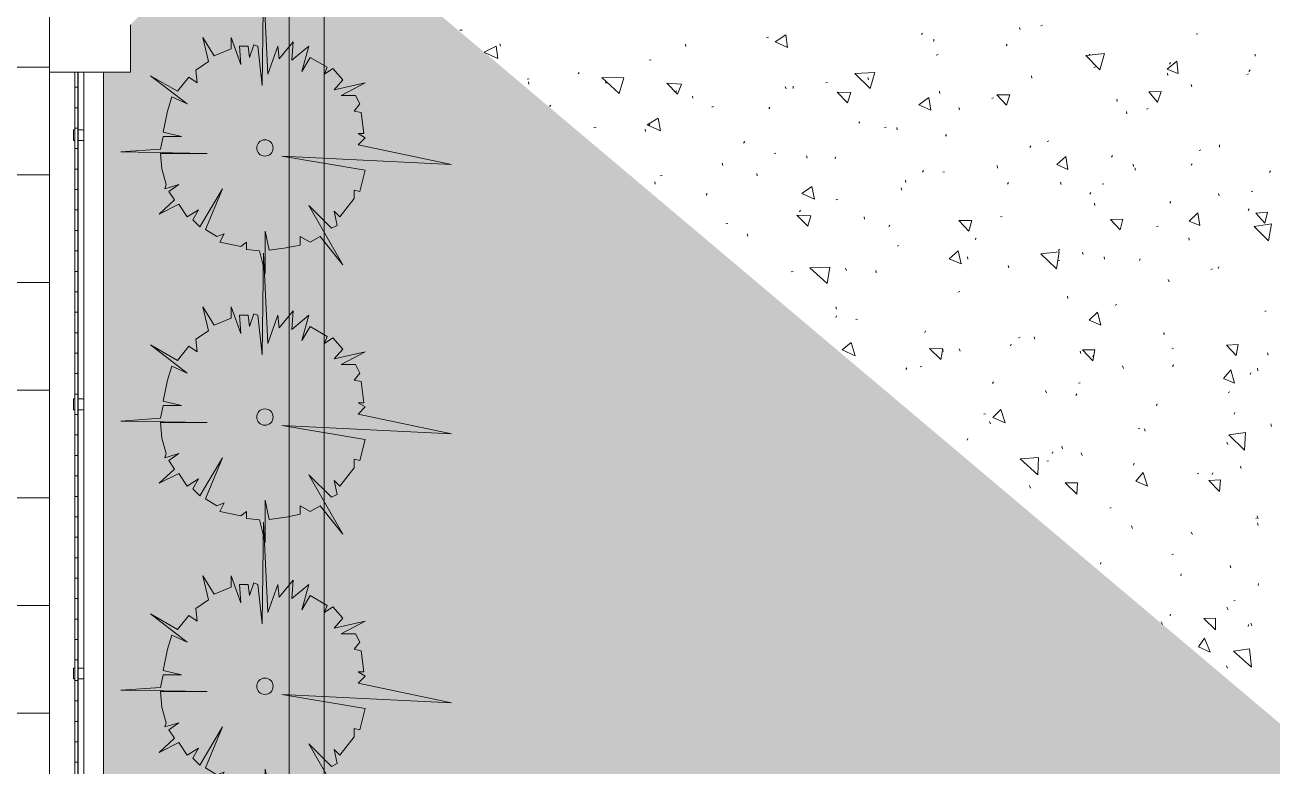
# Model space of a CAD drawing. Header units: millimetres. Extents: x 5357 to 259384, y -16348 to 109893.
# Drawn here: x 26012 to 30646, y 74540 to 77294 of the extents above; entities that cross this region are included whole.
import ezdxf

# ---------------------------------------------------------------- set-up
doc = ezdxf.new("R2010")
doc.units = ezdxf.units.MM
doc.linetypes.add('Double dash', pattern=[41.999998, 12, -6, 6, -6, 6, -6])
for name, color, linetype, lineweight in [('A-FLOR', 192, 'Continuous', 9), ('A-FLOR-HRAL', 11, 'Continuous', 9), ('A-FLOR-PATT', 8, 'Continuous', 9), ('A-WALL', 113, 'Continuous', 9), ('C-PROP-LINE', 91, 'Double dash', 18), ('G-IMPT', 8, 'Continuous', 9), ('L-PLNT-1', 7, 'Continuous', 9), ('S-COLS', 52, 'Continuous', 9)]:
    doc.layers.add(name, color=color, linetype=linetype, lineweight=lineweight)

# ---------------------------------------------------------------- blocks, each defined once
blk = doc.blocks.new('FP_182-TKCS_MB CẢNH QUAN CÂY XANH')
at = {"layer": 'A-FLOR-PATT'}
for p, q in [((29792.7, 77293.1), (29786.2, 77291.2)), ((27636, 77275), (27627.9, 77274)), ((28774.4, 77248), (28767.3, 77246.5)), ((28838.6, 77256.8), (28799.5, 77230.6)), ((28838.6, 77256.8), (28845, 77210.6)), ((29347.2, 77263.7), (29343, 77258)), ((29707.9, 77285), (29709.9, 77276.5)), ((30369.5, 77261.3), (30363.2, 77259.3)), ((27762.2, 77215.4), (27718.3, 77192.5)), ((27762.2, 77215.4), (27769.5, 77169.2)), ((27775.8, 77223.9), (27778.4, 77215.3)), ((28466, 77222.5), (28467.1, 77214.1)), ((28845, 77210.6), (28799.5, 77230.6)), ((29388.5, 77240.8), (29389.4, 77232.4)), ((29661.9, 77222.1), (29657.9, 77216.3)), ((27769.5, 77169.2), (27719.7, 77191.3)), ((28338.3, 77164.1), (28330.8, 77162.8)), ((29404.5, 77183.6), (29397.9, 77181.8)), ((30022.8, 77187.8), (29953.7, 77180.4)), ((30005.7, 77127.6), (29953.7, 77180.4)), ((29968.7, 77185.9), (29964.8, 77180)), ((30022.8, 77187.8), (30005.7, 77127.6)), ((30291.3, 77159.3), (30256.4, 77129.8)), ((30268.9, 77154.5), (30265, 77148.6)), ((30291.3, 77159.3), (30296.3, 77113.1)), ((30582.9, 77185.8), (30583.4, 77177.4)), ((28071.5, 77117.8), (28066.9, 77112.5)), ((29169.6, 77117.7), (29095.5, 77114)), ((29152.8, 77058.3), (29095.5, 77114)), ((29169.6, 77117.7), (29152.8, 77058.3)), ((29989.7, 77138), (29983.4, 77136)), ((30296.2, 77113.1), (30256.3, 77129.7)), ((30257.5, 77114.4), (30258.2, 77106)), ((30557.7, 77111.8), (30551.5, 77109.6)), ((30563.9, 77127.2), (30560, 77121.2)), ((27885.9, 77094), (27878, 77092.9)), ((27883.4, 77082.5), (27884.7, 77074)), ((28237.7, 77097.6), (28155.2, 77098.5)), ((28219.3, 77039.8), (28155.2, 77098.5)), ((28168.5, 77084.9), (28171.2, 77076.3)), ((28237.7, 77097.6), (28219.3, 77039.8)), ((28451.3, 77074.3), (28396.6, 77078.1)), ((28436.5, 77037.3), (28396.6, 77078)), ((28451.3, 77074.3), (28436.5, 77037.3)), ((28837.2, 77065.2), (28839.7, 77056.5)), ((28865.7, 77066.2), (28866.9, 77057.6)), ((28993.9, 77080.7), (28987.1, 77079.1)), ((29143.9, 77098.7), (29146.3, 77090.1)), ((29751.6, 77105.2), (29752.6, 77096.7)), ((30345.4, 77072.6), (30347.3, 77064.1)), ((28433, 77049.6), (28428.6, 77044.1)), ((28491.9, 77029.9), (28493.2, 77021.4)), ((29081.2, 77042.7), (29030.3, 77044.4)), ((29067.6, 77004.8), (29030.3, 77044.3)), ((29081.2, 77042.7), (29067.6, 77004.8)), ((29370, 77024.6), (29333.8, 76996.7)), ((29370, 77024.6), (29377.3, 76977.7)), ((29410.5, 77048), (29411.6, 77039.5)), ((29611, 77023.1), (29604.6, 77021.2)), ((29671.5, 77034.7), (29623.5, 77034.6)), ((29658.4, 76996.1), (29623.5, 77034.5)), ((29671.5, 77034.7), (29658.4, 76996.1)), ((30068.4, 77017.6), (30070.6, 77009.1)), ((30233.8, 77046.6), (30187.8, 77045)), ((30220.6, 77007.6), (30187.8, 77045)), ((30233.8, 77046.6), (30220.6, 77007.6)), ((27965.8, 76996.3), (27961.2, 76991)), ((28571.2, 76990.4), (28564, 76989)), ((28780, 76988.4), (28775.9, 76982.8)), ((29377.3, 76977.7), (29333.8, 76996.7)), ((29482.2, 76987.4), (29484.6, 76978.8)), ((30105.3, 76971.8), (30106.3, 76963.3)), ((30185.6, 76983.6), (30179.4, 76981.5)), ((28364.2, 76948), (28324.1, 76922.8)), ((28373.1, 76901), (28324.1, 76922.8)), ((28333.7, 76924.8), (28329.4, 76919.4)), ((28364.3, 76948), (28373.1, 76901)), ((29114, 76934.1), (29110, 76928.4)), ((28133.8, 76913.8), (28126.2, 76912.7)), ((28316, 76906.6), (28317.5, 76898)), ((29211.9, 76914.1), (29205.2, 76912.4)), ((29251.7, 76913.2), (29253, 76904.6)), ((29436.4, 76886.4), (29432.6, 76880.6)), ((28686.2, 76860.5), (28682.1, 76854.9)), ((29748.8, 76844.9), (29745.1, 76839)), ((29816.2, 76863.3), (29809.9, 76861.4)), ((30380.5, 76829.9), (30374.4, 76827.7)), ((30449.8, 76848), (30450.8, 76839.4)), ((28802.3, 76817.4), (28795.4, 76815.9)), ((28916, 76808), (28918.8, 76799.2)), ((29024.7, 76803.2), (29020.9, 76797.5)), ((29879.3, 76804.6), (29845.6, 76775.1)), ((29879.3, 76804.6), (29887.3, 76757.2)), ((30052.5, 76809.1), (30048.9, 76803.1)), ((28602.5, 76780), (28605.5, 76771.2)), ((28730.7, 76742.3), (28732.3, 76733.6)), ((29350.9, 76752.8), (29347.2, 76746.9)), ((29428.4, 76748.3), (29421.9, 76746.5)), ((29624.3, 76771.1), (29625.7, 76762.4)), ((29887.3, 76757.2), (29845.6, 76775.1)), ((30130.1, 76776.3), (30131.3, 76767.7)), ((30135.5, 76762.8), (30137.9, 76754.1)), ((30349, 76778.5), (30345.4, 76772.4)), ((30639.6, 76752.4), (30636.1, 76746.3)), ((28351.8, 76710.7), (28353.5, 76702.1)), ((28379.7, 76734.5), (28372.4, 76733.2)), ((28935.5, 76694.3), (28899.1, 76667.3)), ((28935.5, 76694.3), (28945.7, 76646.7)), ((29283.7, 76716.7), (29285.2, 76708)), ((29666.1, 76708.8), (29662.6, 76702.8)), ((29859.9, 76710.1), (29862.5, 76701.4)), ((30020.1, 76704.2), (30014, 76702.2)), ((28546.8, 76667.2), (28542.9, 76661.6)), ((28945.7, 76646.6), (28899.1, 76667.3)), ((29031.8, 76645.3), (29025, 76643.7)), ((29267, 76688.8), (29269.8, 76680)), ((29971.9, 76670.8), (29968.4, 76664.8)), ((30447.3, 76667.8), (30449.7, 76659.1)), ((30574.2, 76676.7), (30568.3, 76674.5)), ((28893.1, 76605.2), (28889.4, 76599.5)), ((29985.8, 76631.8), (29987.3, 76623)), ((30269.6, 76638.4), (30266.2, 76632.3)), ((30560.6, 76611), (30557.3, 76604.9)), ((30629.2, 76597.8), (30585, 76595.1)), ((30629.2, 76597.8), (30618.5, 76557.4)), ((28623.7, 76555.9), (28616.6, 76554.5)), ((28931.6, 76584.6), (28879.8, 76587.2)), ((28920.5, 76546.1), (28879.8, 76587.2)), ((28931.6, 76584.6), (28920.5, 76546.1)), ((29130.1, 76581.6), (29131.9, 76572.8)), ((29529.6, 76567.1), (29481.3, 76567.6)), ((29519.3, 76527.7), (29481.3, 76567.6)), ((29529.6, 76567.1), (29519.3, 76527.7)), ((29643.3, 76583.3), (29637.1, 76581.3)), ((30091.6, 76572.8), (30045.9, 76571.5)), ((30081.4, 76532.8), (30045.9, 76571.5)), ((30091.6, 76572.8), (30081.4, 76532.8)), ((30369.4, 76596.1), (30337.6, 76565.3)), ((30377.8, 76548.3), (30337.6, 76565.2)), ((30369.4, 76596.1), (30377.8, 76548.3)), ((30644, 76554.5), (30579.6, 76544.5)), ((30618.4, 76557.4), (30585, 76595.1)), ((30644, 76554.5), (30632, 76491.3)), ((28695.1, 76518.3), (28698.4, 76509.4)), ((29225.7, 76550.3), (29222.2, 76544.5)), ((30222.7, 76545.9), (30216.7, 76543.7)), ((30632, 76491.3), (30579.6, 76544.5)), ((29259.5, 76474), (29253, 76472.2)), ((29546, 76502.2), (29542.6, 76496.3)), ((29855.6, 76460.6), (29852.3, 76454.5)), ((30336.2, 76502.8), (30337.7, 76494)), ((29478.8, 76454.2), (29445.7, 76425.4)), ((29490, 76405.9), (29445.7, 76425.4)), ((29478.8, 76454.2), (29490, 76405.9)), ((29514, 76432.3), (29515.9, 76423.4)), ((29854.6, 76450.8), (29786.5, 76444.1)), ((29844.5, 76388.1), (29786.5, 76444.1)), ((29854.6, 76450.8), (29844.5, 76388.1)), ((29856.8, 76418.9), (29850.8, 76416.9)), ((29941, 76449.7), (29943.9, 76440.9)), ((30021.5, 76432), (30023.2, 76423.2)), ((30155.8, 76425.1), (30152.6, 76418.9)), ((28865.7, 76378.1), (28858.9, 76376.6)), ((28992.8, 76333), (28927.9, 76392.1)), ((29003, 76394.3), (28928, 76392.1)), ((29003, 76394.3), (28992.8, 76333)), ((29061.3, 76390.5), (29064.7, 76381.6)), ((29172.9, 76381.6), (29174.9, 76372.7)), ((29665, 76400.7), (29668.1, 76391.8)), ((30424.1, 76388.2), (30418.3, 76385.9)), ((30448.1, 76395.1), (30445, 76388.9)), ((30259.9, 76348.6), (30262.8, 76339.7)), ((29485.5, 76303.4), (29479.3, 76301.6)), ((29885.2, 76286.2), (29887.2, 76277.3)), ((29024.6, 76246.8), (29026.8, 76237.9)), ((29997, 76227.2), (29966.7, 76196.7)), ((29997, 76227.2), (30009.1, 76178.3)), ((30068.9, 76255.4), (30063, 76253.3)), ((30624.3, 76231.2), (30618.6, 76228.8)), ((29027.7, 76212.6), (29024.3, 76206.8)), ((29105.9, 76201.2), (29099.4, 76199.5)), ((30009.1, 76178.2), (29966.7, 76196.7)), ((29358.5, 76156.9), (29355.4, 76151)), ((29761.2, 76135.1), (29764.6, 76126.1)), ((30243.3, 76151), (30245.3, 76142)), ((29081.6, 76114.1), (29048.3, 76086.4)), ((29081.6, 76114.1), (29096.2, 76065)), ((29422.2, 76090.7), (29373.3, 76092.1)), ((29414.9, 76050.6), (29373.3, 76092.1)), ((29422.2, 76090.7), (29414.9, 76050.6)), ((29421.7, 76089.7), (29424.1, 76080.7)), ((29482.9, 76090.9), (29486.6, 76081.9)), ((29676.3, 76108.3), (29673.4, 76102.2)), ((29709.9, 76133.6), (29703.9, 76131.7)), ((30279.5, 76092.5), (30273.8, 76090.3)), ((30519.5, 76106.9), (30476.1, 76104.5)), ((30512.3, 76065.4), (30476.1, 76104.5)), ((30519.5, 76106.9), (30512.3, 76065.4)), ((29096.2, 76065), (29048.3, 76086.4)), ((29932.7, 76082.4), (29934.9, 76073.4)), ((29987, 76087.3), (29941.3, 76086.7)), ((29980.1, 76046.4), (29941.3, 76086.6)), ((29982.6, 76066.4), (29979.8, 76060.2)), ((29987, 76087.3), (29980.1, 76046.4)), ((30628.6, 76076.2), (30631.7, 76067.2)), ((29288.4, 76020.1), (29285.4, 76014.2)), ((29344.2, 76025), (29337.9, 76023.2)), ((30089.7, 76026.8), (30093.1, 76017.7)), ((30279, 76031), (30276.3, 76024.6)), ((30493.1, 76012.7), (30465.1, 75980.6)), ((30493.1, 76012.7), (30505.7, 75963.2)), ((30566.8, 76001.5), (30564.1, 75995)), ((30591.3, 76018.4), (30593.4, 76009.4)), ((29610.3, 75968.4), (29607.5, 75962.3)), ((29932.7, 75964.6), (29926.8, 75962.5)), ((30505.7, 75963.2), (30465.1, 75980.6)), ((29804.5, 75936), (29807, 75926.9)), ((29919.7, 75923.7), (29917.1, 75917.5)), ((30488.7, 75930.4), (30483.2, 75928.1)), ((29638, 75865.5), (29608.5, 75835.9)), ((29638.1, 75865.5), (29653.8, 75815.7)), ((30218.3, 75885.6), (30215.8, 75879.3)), ((29580.6, 75849.6), (29574.6, 75847.7)), ((29595.4, 75820.5), (29599.4, 75811.3)), ((29653.8, 75815.6), (29608.5, 75835.9)), ((30507.5, 75853.9), (30505, 75847.4)), ((30641.1, 75811.6), (30643.4, 75802.5)), ((30153.8, 75796.3), (30148.1, 75794.2)), ((30172.2, 75793.9), (30174.7, 75784.7)), ((30547.2, 75780.1), (30485.3, 75770.4)), ((30543.9, 75714.1), (30485.3, 75770.4)), ((30547.2, 75780.1), (30543.9, 75714.1)), ((29515.7, 75756.9), (29513, 75750.8)), ((29864.7, 75728.6), (29867.5, 75719.4)), ((30477.3, 75743.8), (30480.9, 75734.6)), ((29777.8, 75687), (29710.3, 75681.7)), ((29775.9, 75622.3), (29710.3, 75681.7)), ((29777.8, 75687), (29775.9, 75622.3)), ((29815.2, 75675), (29809.4, 75673)), ((29830.6, 75707.5), (29828.2, 75701.3)), ((29936, 75704), (29940, 75694.7)), ((30133.3, 75665.1), (30131, 75658.8)), ((30166.4, 75630.7), (30140, 75599.2)), ((30166.4, 75630.7), (30183.1, 75580.1)), ((30373.3, 75628.8), (30367.9, 75626.6)), ((30425.4, 75629.5), (30423.1, 75623.1)), ((30528.1, 75654.7), (30530.8, 75645.4)), ((29744.7, 75582.3), (29747.7, 75573.1)), ((29923.2, 75592.3), (29877.4, 75592.5)), ((29919.9, 75550.7), (29877.4, 75592.5)), ((29923.3, 75592.3), (29919.9, 75550.7)), ((30183.1, 75580.1), (30140, 75599.2)), ((30453.7, 75603.2), (30410.8, 75601.4)), ((30450.3, 75560.7), (30410.8, 75601.4)), ((30453.7, 75603.2), (30450.3, 75560.8)), ((30048, 75501.2), (30042.5, 75499.1)), ((30591.2, 75462.1), (30586, 75459.8)), ((30590.1, 75469.9), (30594.1, 75460.5)), ((30591.5, 75443.7), (30594.4, 75434.3)), ((30123.7, 75432.4), (30126.9, 75423.1)), ((30345.7, 75409.7), (30350, 75400.3)), ((30279, 75328.2), (30273.7, 75326)), ((30009.6, 75297.1), (30007.7, 75290.7)), ((30308.4, 75254), (30306.6, 75247.5)), ((30489.5, 75285.8), (30492.8, 75276.4)), ((30595.7, 75218), (30594, 75211.4)), ((30477.3, 75130.6), (30482, 75121.1)), ((30508.2, 75156), (30503.1, 75153.7)), ((30233.3, 75076), (30238.1, 75066.6)), ((30268.9, 75105.1), (30267.2, 75098.6)), ((30435, 75089.6), (30392.3, 75088.6)), ((30435.7, 75046.4), (30392.3, 75088.6)), ((30435, 75089.6), (30435.7, 75046.4)), ((30567.4, 75071), (30571, 75061.5)), ((30558.7, 75066), (30557.2, 75059.4)), ((30394.3, 75015.5), (30372.2, 74983.2)), ((30416.1, 74963.4), (30372.2, 74983.2)), ((30394.3, 75015.5), (30416.1, 74963.4)), ((30562.1, 74975.7), (30502.4, 74967.4)), ((30562.1, 74975.7), (30568.8, 74907.7)), ((30568.8, 74907.6), (30502.4, 74967.3)), ((30476.5, 74913.2), (30480.4, 74903.6))]:
    blk.add_line(p, q, dxfattribs=at)
blk = doc.blocks.new('NBS_CLDPhysicalSecuritySystems_MtlMeshPnlFncngSym_CLDModsecSecurusS3_InfillPanel - NBS_CLDPhysicalSecuritySystems_MtlMeshPnlFncngSym_CLDModsecSecurusS2_InfillPanel-2369368-TKCS_MB CẢNH QUAN CÂY XANH')
at = {"layer": 'A-FLOR-HRAL'}
h = blk.add_hatch(dxfattribs=at)
h.set_pattern_fill('FP_38', color=256, style=0, pattern_type=2)
h.set_pattern_definition([(180, (609.6, 0), (-2e-15, -13), []), (270, (609.6, 0), (76, 5e-15), [])])
h.paths.add_polyline_path([(3120, 6), (0, 6), (0, -6), (3120, -6)])
for p, q in [((218, 27), (0, 27)), ((0, 6), (3120, 6)), ((214, 6), (214, 23)), ((254, 6), (214, 6)), ((218, 27), (250, 27)), ((1218, 27), (250, 27)), ((254, 23), (254, 6)), ((1214, 6), (1214, 23)), ((1254, 6), (1214, 6)), ((1218, 27), (1250, 27)), ((2218, 27), (1250, 27)), ((1254, 23), (1254, 6)), ((2214, 6), (2214, 23)), ((2254, 6), (2214, 6)), ((2218, 27), (2250, 27)), ((3120, 27), (2250, 27)), ((2254, 23), (2254, 6)), ((3120, -6), (0, -6)), ((214, -11), (214, -6)), ((214, -6), (254, -6)), ((254, -11), (214, -11)), ((254, -6), (254, -11)), ((1214, -11), (1214, -6)), ((1214, -6), (1254, -6)), ((1254, -11), (1214, -11)), ((1254, -6), (1254, -11)), ((2214, -11), (2214, -6)), ((2214, -6), (2254, -6)), ((2254, -11), (2214, -11)), ((2254, -6), (2254, -11))]:
    blk.add_line(p, q, dxfattribs=at)
for centre, start, end in [((218, 23), 90, 180), ((250, 23), 0, 90), ((1218, 23), 90, 180), ((1250, 23), 0, 90), ((2218, 23), 90, 180), ((2250, 23), 0, 90)]:
    blk.add_arc(centre, 4, start, end, dxfattribs=at)
blk = doc.blocks.new('CAY MAI VAN PHUC - CAY DUC SOC_dwg-2256080-TKCS_MB CẢNH QUAN CÂY XANH')
at = {"layer": 'G-IMPT', "flags": 128}
blk.add_lwpolyline([(32.8, 479.5), (12.9, 293.4), (6.2, 771.8), (-13.8, 346.6), (-60.3, 479.5), (-67, 419.7), (-133.5, 499.4), (-126.8, 413), (-206.6, 479.5), (-173.4, 359.9), (-213.3, 426.3), (-293.1, 379.8), (-279.8, 346.6), (-319.7, 373.2), (-366.2, 320), (-326.3, 273.5), (-472.6, 306.7), (-359.6, 246.9), (-426.1, 246.9), (-446, 207.1), (-419.4, 173.8), (-452.7, 167.2), (-466, 67.5), (-439.4, 67.5), (-472.6, 47.6), (-439.4, 14.4), (-878.3, -78.6), (-80.3, -38.8), (-472.6, -105.2), (-446, -204.9), (-419.4, -198.2), (-419.4, -238.1), (-352.9, -324.5), (-326.3, -297.9), (-339.6, -364.4), (-313, -377.6), (-206.6, -271.3), (-366.2, -550.4), (-259.8, -417.5), (-213.3, -444.1), (-166.7, -417.5), (-166.7, -457.4), (-100.2, -470.7), (-19.9, -481.4), (-0.5, -390.9), (-0.5, -590.3), (26.2, -484), (86, -477.3), (86, -444.1), (112.6, -464), (212.4, -444.1), (192.4, -404.2), (225.7, -417.5), (278.9, -384.3), (199.1, -191.6), (305.5, -371), (338.7, -337.8), (312.1, -291.3), (365.3, -324.5), (405.2, -264.7), (498.3, -311.2), (425.2, -244.8), (451.8, -204.9), (405.2, -171.7), (471.7, -191.6), (465.1, -171.7), (485, -98.6), (491.7, -25.5), (272.2, -25.5), (677.9, -18.8), (491.7, -5.6), (478.4, 54.2), (391.9, 54.2), (478.4, 74.2), (458.4, 173.8), (438.5, 240.3), (365.3, 207.1), (538.2, 340), (411.9, 266.9), (358.7, 333.3), (318.8, 306.7), (325.4, 366.5), (265.6, 406.4), (292.2, 519.4), (239, 433), (159.2, 466.2), (159.2, 519.4), (112.6, 393.1), (119.3, 479.5), (79.4, 479.5), (72.7, 426.3), (52.8, 486.1)], close=True, dxfattribs=at)
at = {"layer": 'G-IMPT'}
blk.add_circle((0, 0), 38.6, dxfattribs=at)
blk = doc.blocks.new('CAY MAI VAN PHUC - CAY BONG TRANG-2256527-TKCS_MB CẢNH QUAN CÂY XANH')
at = {"extrusion": (0, 0, -1), "xscale": 0.7894736842105263, "yscale": 0.7894736842105263, "zscale": -0.7894736842105263, "rotation": 180}
blk.add_blockref('CAY MAI VAN PHUC - CAY DUC SOC_dwg-2256080-TKCS_MB CẢNH QUAN CÂY XANH', (0, 0), dxfattribs=at)
blk = doc.blocks.new('Family - ___-1476882-TKCS_MB CẢNH QUAN CÂY XANH')
at = {"layer": 'C-PROP-LINE'}
blk.add_line((26103.5, 7888.2), (26103.5, 77418.2), dxfattribs=at)

msp = doc.modelspace()

# ---------------------------------------------------------------- hatches: boundary and pattern name
at = {"layer": 'A-FLOR-PATT'}
h = msp.add_hatch(dxfattribs=at)
h.set_pattern_fill('FP_14', color=256, style=0, pattern_type=2)
h.set_pattern_definition([(90, (81451.8, 48336.34), (-400, 2e-14), []), (180, (81451.8, 48336.34), (-5e-14, -400), [])])
h.paths.add_polyline_path([(14081.4, -16346.6), (14081.4, 79336.3), (14075, 79693.3), (14055.9, 80049.7), (14024.1, 80405.3), (13979.6, 80759.5), (13922.5, 81111.9), (13852.8, 81462), (13770.7, 81809.4), (13676.3, 82153.7), (13569.6, 82494.3), (13450.9, 82831), (13320.2, 83163.2), (13177.7, 83490.5), (13023.6, 83812.5), (12858.2, 84128.8), (12681.5, 84439), (12493.9, 84742.7), (12295.6, 85039.6), (12086.8, 85329.1), (11867.8, 85611), (11638.9, 85884.9), (11400.3, 86150.5), (11152.4, 86407.4), (10895.5, 86655.3), (10630, 86893.8), (10356.1, 87122.8), (10074.1, 87341.7), (9784.6, 87550.5), (9487.8, 87748.9), (9184.1, 87936.5), (8873.9, 88113.1), (8557.5, 88278.6), (8235.5, 88432.7), (7908.2, 88575.1), (7576, 88705.8), (7239.4, 88824.6), (6898.7, 88931.3), (6554.4, 89025.7), (6207, 89107.8), (5856.9, 89177.4), (5504.5, 89234.6), (5357.2, 89253.1), (5357.2, 82031.9), (10052.8, 77336.3), (10052.8, -16346.6), (12634.7, -16346.6)])
h.paths.add_polyline_path([(156536.3, -16346.6), (157794.6, -16346.6), (157794.6, -16328.2), (152779.3, -16328.2), (152779.3, -16346.6)])
h.paths.add_polyline_path([(27698.7, -16346.6), (135159.4, -16346.6), (135197.8, -16328.2), (75180.7, -16328.2), (75180.7, -12330.8), (31070.8, -12330.8), (26103.5, -7352), (26103.5, 40986.3), (24603.5, 40986.3), (22103.5, 38486.3), (22103.5, -8023.3), (22132.9, -8371.9), (22174.4, -8719.2), (22228.1, -9064.9), (22293.8, -9408.5), (22371.5, -9749.6), (22461, -10087.7), (22562.4, -10422.5), (22675.4, -10753.6), (22799.9, -11080.5), (22935.8, -11402.8), (23082.8, -11720.2), (23240.9, -12032.3), (23409.7, -12338.6), (23589.2, -12638.9), (23779.1, -12932.6), (23979.2, -13219.6), (24189.1, -13499.4), (24408.7, -13771.7), (24637.7, -14036.1), (24875.9, -14292.4), (25122.8, -14540.1), (25378.2, -14779.1), (25641.9, -15009), (25913.4, -15229.6), (26192.5, -15440.5), (26478.7, -15641.5), (26771.9, -15832.4), (27071.5, -16012.9), (27377.3, -16182.8), (27688.8, -16342)])
h.paths.add_polyline_path([(134801.5, 7588.2), (138601.6, 7588.2), (138601.6, 34637.4), (140779.3, 34637.4), (140779.3, 38986.3), (138279.3, 40986.3), (134801.5, 40986.3), (134801.5, 7888.2)])
h.paths.add_polyline_path([(152779.3, 34637.4), (157794.6, 34637.4), (157794.6, 109893.5), (152779.3, 109893.5), (152779.3, 46773.4)])
h.paths.add_polyline_path([(134801.6, 45986.3), (138279.3, 45986.3), (140779.3, 47986.3), (140779.3, 77336.3), (140773.2, 77721), (140754.7, 78105.2), (140723.9, 78488.6), (140680.8, 78870.9), (140625.5, 79251.5), (140558.1, 79630.2), (140478.5, 80006.6), (140386.9, 80380.2), (140283.4, 80750.7), (140168, 81117.6), (140041, 81480.7), (139902.4, 81839.5), (139752.3, 82193.7), (139591, 82542.9), (139418.5, 82886.8), (139235.2, 83224.9), (139041.1, 83557), (138836.4, 83882.8), (138621.4, 84201.7), (138396.3, 84513.7), (138161.3, 84818.2), (137916.7, 85115.1), (137662.7, 85403.9), (137399.5, 85684.5), (137127.5, 85956.5), (136842.7, 86223.5), (136558.1, 86473.7), (136261.2, 86718.3), (135956.7, 86953.3), (135644.7, 87178.4), (135325.8, 87393.4), (135000.1, 87598), (134668, 87792.2), (134329.8, 87975.5), (133986, 88148), (133636.7, 88309.3), (133282.6, 88459.3), (132923.7, 88598), (132560.6, 88725), (132193.7, 88840.4), (131823.2, 88943.9), (131449.6, 89035.5), (131073.3, 89115), (130694.5, 89182.5), (130313.9, 89237.8), (129931.6, 89280.9), (129548.2, 89311.7), (129164, 89330.2), (128779.3, 89336.3), (87752.6, 89336.3), (85252.6, 86836.3), (85252.6, 84418.2), (127801.6, 84418.2), (134801.6, 77417.7), (134801.6, 45986.4)])
h.paths.add_polyline_path([(24724.1, 45986.3), (26103.5, 45986.3), (26103.5, 77418.2), (33103.5, 84418.2), (75452.6, 84418.2), (75452.6, 86836.3), (72952.6, 89336.3), (32081.4, 89336.3), (31731.6, 89330.2), (31382.3, 89311.9), (31033.8, 89281.3), (30686.6, 89238.6), (30341.1, 89183.8), (29997.8, 89116.9), (29657, 89038), (29319.2, 88947.3), (28984.7, 88844.8), (28654, 88730.7), (28327.6, 88605), (28005.7, 88468.1), (27688.8, 88319.9), (27377.3, 88160.8), (27071.5, 87990.9), (26771.9, 87810.4), (26478.7, 87619.5), (26192.5, 87418.5), (25913.4, 87207.6), (25641.9, 86987), (25378.2, 86757.1), (25122.8, 86518.1), (24832.3, 86223.5), (24637.7, 86014.1), (24408.7, 85749.7), (24189.1, 85477.4), (23979.2, 85197.6), (23779.1, 84910.6), (23589.2, 84616.8), (23409.7, 84316.6), (23240.9, 84010.3), (23082.8, 83698.2), (22935.8, 83380.8), (22799.9, 83058.5), (22675.4, 82731.6), (22562.4, 82400.5), (22461, 82065.7), (22371.5, 81727.6), (22293.8, 81386.5), (22228.1, 81042.9), (22174.4, 80697.2), (22132.9, 80349.9), (22103.5, 80001.3), (22103.5, 48486.3), (24603.5, 45986.3)])
h.paths.add_polyline_path([(5357.2, 97336.3), (130779.3, 97336.3), (131136.3, 97342.7), (131492.7, 97361.8), (131848.3, 97393.6), (132202.5, 97438.1), (132554.9, 97495.2), (132905, 97564.9), (133252.4, 97647), (133596.7, 97741.4), (133937.3, 97848.1), (134274, 97966.8), (134606.2, 98097.5), (134933.5, 98240), (135255.5, 98394.1), (135571.8, 98559.5), (135882, 98736.2), (136185.8, 98923.8), (136482.6, 99122.1), (136772.1, 99330.9), (137054, 99549.9), (137328, 99778.8), (137593.5, 100017.4), (137850.4, 100265.3), (138098.3, 100522.2), (138336.8, 100787.7), (138565.8, 101061.6), (138784.8, 101343.6), (138993.6, 101633.1), (139191.9, 101929.9), (139379.5, 102233.6), (139556.1, 102543.8), (139721.6, 102860.2), (139875.7, 103182.2), (140018.1, 103509.5), (140148.8, 103841.7), (140267.6, 104178.3), (140374.3, 104519), (140468.7, 104863.3), (140550.8, 105210.7), (140620.5, 105560.8), (140682, 105948.5), (140722.1, 106267.4), (140753.9, 106622.9), (140773, 106979.4), (140779.3, 107336.3), (140779.3, 109893.5), (135779.3, 109893.5), (135779.3, 107336.3), (130779.3, 102336.3), (5357.2, 102336.3), (5357.2, 99924.4)])
h = msp.add_hatch(dxfattribs=at)
h.set_pattern_fill('FP_23', color=256, style=0, pattern_type=2)
h.set_pattern_definition([(0, (167.64, 11.2), (558.8, 558.8), [83.82, -16.764, 22.352, -16.764, -419.1]), (0, (167.64, 11.2), (558.8, 558.8), [-139.7, 83.82, -335.28]), (0, (139.7, 27.94), (558.8, 558.8), [55.88, -41.91, 83.82, -41.91, -335.28]), (0, (139.7, 27.94), (558.8, 558.8), [-223.52, 55.88, -279.4]), (0, (335.3, 251.46), (558.8, 558.8), [69.85, -27.94, 69.85, -391.16]), (0, (55.9, 363.2), (558.8, 558.8), [27.94, -55.88, 27.94, -447.04]), (90, (111.76, 363.2), (-558.8, 558.8), [50.292, -508.508]), (90, (279.4, 27.94), (-558.8, 558.8), [55.88, -502.92]), (90, (419.1, 251.46), (-558.8, 558.8), [55.88, -502.92]), (45, (352.04, 22.35), (0, 558.7996), [55.88, -734.383]), (135, (206.76, 22.35), (-558.7996, 0), [55.88, -734.383]), (63.435, (335.28, 25.15), (-0.0005, 558.8001), [55.88, -1193.635]), (75.964, (307.34, 27.94), (-0.00237, 558.80038), [55.88, -2248.111]), (75.964, (447.04, 251.46), (-0.00237, 558.80038), [44.704, -2259.287]), (75.964, (122.94, 363.22), (-0.00237, 558.80038), [39.116, -2264.875]), (104.036, (251.46, 27.94), (0.00237, 558.80038), [55.88, -2248.111]), (104.036, (391.16, 251.46), (0.00237, 558.80038), [44.704, -2259.287]), (104.036, (100.58, 363.22), (0.00237, 558.80038), [39.116, -2264.875]), (116.565, (223.52, 25.15), (0.0005, 558.8001), [55.88, -1193.634])])
h.paths.add_polyline_path([(26503.5, 61596.3), (26592.7, 61605.4), (26669.2, 61626.2), (26726, 61649.7), (26791.5, 61689.9), (26850, 61739.9), (26899.9, 61798.3), (26940.1, 61863.9), (26969.5, 61934.9), (26988.6, 62024.4), (26993.5, 62086.3), (26993.5, 77756.7), (32683.8, 83446.9), (69152.6, 83446.9), (69152.6, 84218.2), (63052.6, 84218.2), (63052.6, 84118.2), (62752.6, 84118.2), (62752.6, 84218.2), (58952.6, 84218.2), (58952.6, 84118.2), (58652.6, 84118.2), (58652.6, 84218.2), (54752.6, 84218.2), (54752.6, 84118.2), (54452.6, 84118.2), (54452.6, 84218.2), (50552.6, 84218.2), (50552.6, 84118.2), (50252.6, 84118.2), (50252.6, 84218.2), (46352.6, 84218.2), (46352.6, 84118.2), (46052.6, 84118.2), (46052.6, 84218.2), (42152.6, 84218.2), (42152.6, 84118.2), (41852.6, 84118.2), (41852.6, 84218.2), (37952.6, 84218.2), (37952.6, 84118.2), (37652.6, 84118.2), (37652.6, 84218.2), (33403.5, 84218.2), (33403.5, 84118.2), (33227.8, 84118.2), (33103.5, 83994), (33032.8, 84064.7), (29839, 80870.9), (29908.6, 80799.1), (29697.6, 80588.1), (29626.9, 80658.8), (26457.1, 77488.9), (26527.8, 77418.2), (26403.5, 77294), (26403.5, 77118.2), (26303.5, 77118.2), (26303.5, 73998.2), (26403.5, 73998.2), (26403.5, 73698.2), (26303.5, 73698.2), (26303.5, 69898.2), (26403.5, 69898.2), (26403.5, 69598.2), (26303.5, 69598.2), (26303.5, 65798.2), (26403.5, 65798.2), (26403.5, 65498.2), (26303.5, 65498.2), (26303.5, 61698.2), (26403.5, 61698.2), (26403.5, 61596.3)])
h = msp.add_hatch(dxfattribs=at)
h.set_pattern_fill('FP_56', color=256, style=0, pattern_type=2)
h.set_pattern_definition([(37.5, (0, 0), (-17.8824, 546.968), [7.376, -424.107, 7.376, -475.204, -461.289]), (37.5, (0, 0), (-17.8824, 546.968), [-914.063, 7.376, -453.913]), (7.5, (0, 0), (502.3874, 801.1234), [7.376, -225.398, 7.376, -381.526, -149.032]), (7.5, (0, 0), (502.3874, 801.1234), [-621.676, 7.376, -141.656]), (327.5, (-349.16, 0), (884.0133, 1.6066), [7.376, -134.559, 7.376, -503.591, -667.095]), (327.5, (-349.16, 0), (884.0133, 1.6066), [-652.902, 7.376, -659.719]), (317.5, (-349.16, 0), (853.35, 249.1463), [7.376, -63.591, 7.376, -327.591, -383.225]), (317.5, (-349.16, 0), (853.35, 249.1463), [-405.935, 7.376, -375.849])])
h.paths.add_polyline_path([(26503.5, 61466.3), (26591.7, 61472.6), (26678.2, 61491.5), (26761.1, 61522.4), (26842, 61567.2), (26909.5, 61617.8), (26972.1, 61680.3), (27025.1, 61751.1), (27067.5, 61828.8), (27098.4, 61911.7), (27117.2, 61998.1), (27123.5, 62086.3), (27123.5, 77702.8), (32737.6, 83316.9), (69152.6, 83316.9), (69152.6, 83446.9), (32683.8, 83446.9), (26993.5, 77756.7), (26993.5, 62086.3), (26987.5, 62009.7), (26969.5, 61934.9), (26940.1, 61863.9), (26899.9, 61798.3), (26850, 61739.9), (26791.5, 61689.9), (26726, 61649.7), (26654.9, 61620.3), (26580.2, 61602.4), (26503.5, 61596.3), (26403.5, 61596.3), (26403.5, 61466.3)])
h = msp.add_hatch(dxfattribs=at)
h.set_pattern_fill('FP_33', color=256, style=0, pattern_type=2)
h.set_pattern_definition([(50.044, (79.34, 5.34), (480.1093, -42.1973), [50.249, -552.737]), (354.978, (79.34, 5.34), (-92.8797, 504.407), [40.163, -441.797]), (100.433, (119.35, 1.8), (387.2325, 462.215), [42.741, -470.147]), (46.228, (79.34, 139.45), (714.374, -111.1663), [75.364, -829.007]), (96.624, (138.9, 130.2), (625.628, 653.0516), [64.112, -705.234]), (351.155, (79.3, 139.45), (625.6346, 653.045), [60.248, -662.724]), (21.022, (146.27, 105.9), (399.5488, -270.0747), [50.21, -552.308]), (325.943, (146.27, 105.9), (162.8708, 486.2122), [40.189, -442.076]), (71.481, (179.57, 83.4), (562.4147, 216.1425), [42.731, -470.036]), (37.54, (79.34, 5.34), (8.14153, 223.2217), [7.367, -429.296, 7.367, -441.351, -443.695]), (37.54, (79.34, 5.34), (8.14153, 223.2217), [-885.381, 7.367, -436.328]), (7.5, (79.34, 5.34), (176.088, 264.43336), [7.363, -248.334, 7.363, -419.023, -169.015]), (7.5, (79.34, 5.34), (176.088, 264.43336), [-682.083, 7.363, -161.652]), (327.444, (-69.93, 5.37), (357.3223, -15.2107), [7.368, -160.078, 7.368, -515.062, -693.224]), (327.444, (-69.93, 5.37), (357.3223, -15.2107), [-689.876, 7.368, -685.857]), (317.442, (-136.87, 5.4), (390.3648, 67.0332), [7.37, -210.376, 7.37, -339.684, -492.442]), (317.442, (-136.87, 5.4), (390.3648, 67.0332), [-564.8, 7.37, -485.072])])
h.paths.add_polyline_path([(31093.5, 18385.6), (31093.5, 33837.4), (31103.5, 33837.4), (31103.5, 40386.3), (31093.5, 40386.3), (31103.5, 40558.2), (31103.5, 61982.1), (31099.6, 62000.9), (31093.5, 62086.3), (31103.5, 62086.3), (31103.5, 74336.9), (31093.5, 74336.9), (31093.5, 74345.4), (27123.5, 77694.3), (27123.5, 77413.8), (31041.5, 19158.4)])
h = msp.add_hatch(dxfattribs=at)
h.set_pattern_fill('FP_32', color=256, style=0, pattern_type=2)
h.set_pattern_definition([(50, (0, 0), (480.9661, -42.0786), [50.292, -553.212]), (355, (0, 0), (-93.0416, 504.3895), [40.234, -442.57]), (100.451, (40.1, -3.5), (387.9285, 462.3076), [42.742, -470.158]), (46.184, (0, 134.1), (715.649, -110.993), [75.438, -829.818]), (96.636, (59.64, 124.86), (626.7424, 653.2084), [64.112, -705.237]), (351.184, (0, 134.1), (626.7496, 653.2024), [60.35, -663.854]), (21, (67.06, 100.6), (400.2623, -269.9797), [50.292, -553.212]), (326, (67.06, 100.6), (163.1568, 486.2564), [40.234, -442.57]), (71.451, (100.4, 78.1), (563.421, 216.272), [42.742, -470.158]), (37.5, (0, 0), (8.15385, 223.22557), [7.376, -429.829, 7.376, -441.899, -444.246]), (37.5, (0, 0), (8.15385, 223.22557), [-886.48, 7.376, -436.87]), (7.5, (0, 0), (176.404, 264.477), [7.376, -248.778, 7.376, -419.771, -169.316]), (7.5, (0, 0), (176.404, 264.477), [-683.301, 7.376, -161.94]), (327.5, (-149.53, 0), (357.96023, -15.12452), [7.376, -160.264, 7.376, -515.661, -694.03]), (327.5, (-149.53, 0), (357.96023, -15.12452), [-690.677, 7.376, -686.653]), (317.5, (-216.6, 0), (391.0616, 67.1262), [7.376, -210.556, 7.376, -339.974, -492.862]), (317.5, (-216.6, 0), (391.0616, 67.1262), [-565.282, 7.376, -485.485])])
h.paths.add_polyline_path([(27103.5, 14802.6), (31094, 18228.7), (31093.5, 18236.9), (31093.5, 18385.6), (27123.5, 77413.8), (27123.5, 62086.3), (27117.2, 61998.1), (27103.5, 61935.2), (27103.5, 40490.6), (27107.4, 40471.7), (27113.5, 40386.3), (27103.5, 40386.3), (27103.5, 14861.2)])

# ---------------------------------------------------------------- linework, layer by layer
at = {"layer": 'A-FLOR'}
for p, q in [((26993.5, 77756.7), (26993.5, 62086.3)), ((27123.5, 62086.3), (27123.5, 77702.8))]:
    msp.add_line(p, q, dxfattribs=at)
at = {"layer": 'A-WALL'}
for p, q in [((26103.5, 73998.2), (26103.5, 77118.2)), ((26303.5, 77118.2), (26303.5, 73998.2))]:
    msp.add_line(p, q, dxfattribs=at)
at = {"layer": 'S-COLS'}
for p, q in [((26103.5, 77118.2), (26103.5, 77418.2)), ((26403.5, 77294), (26403.5, 77118.2)), ((26403.5, 77118.2), (26103.5, 77118.2))]:
    msp.add_line(p, q, dxfattribs=at)

# ---------------------------------------------------------------- block references
at = {"layer": 'A-FLOR'}
msp.add_blockref('FP_182-TKCS_MB CẢNH QUAN CÂY XANH', (0, 0), dxfattribs=at)
at = {"layer": 'A-FLOR-HRAL', "rotation": 269.9999999999999}
msp.add_blockref('NBS_CLDPhysicalSecuritySystems_MtlMeshPnlFncngSym_CLDModsecSecurusS3_InfillPanel - NBS_CLDPhysicalSecuritySystems_MtlMeshPnlFncngSym_CLDModsecSecurusS2_InfillPanel-2369368-TKCS_MB CẢNH QUAN CÂY XANH', (26203.5, 77118.2), dxfattribs=at)
at = {"layer": 'C-PROP-LINE'}
msp.add_blockref('Family - ___-1476882-TKCS_MB CẢNH QUAN CÂY XANH', (0, 0), dxfattribs=at)
at = {"layer": 'L-PLNT-1', "rotation": 180}
for p in [(26903.5, 76836.9), (26903.5, 75836.9), (26903.5, 74836.9)]:
    msp.add_blockref('CAY MAI VAN PHUC - CAY BONG TRANG-2256527-TKCS_MB CẢNH QUAN CÂY XANH', p, dxfattribs=at)

doc.saveas('drawing.dxf')
